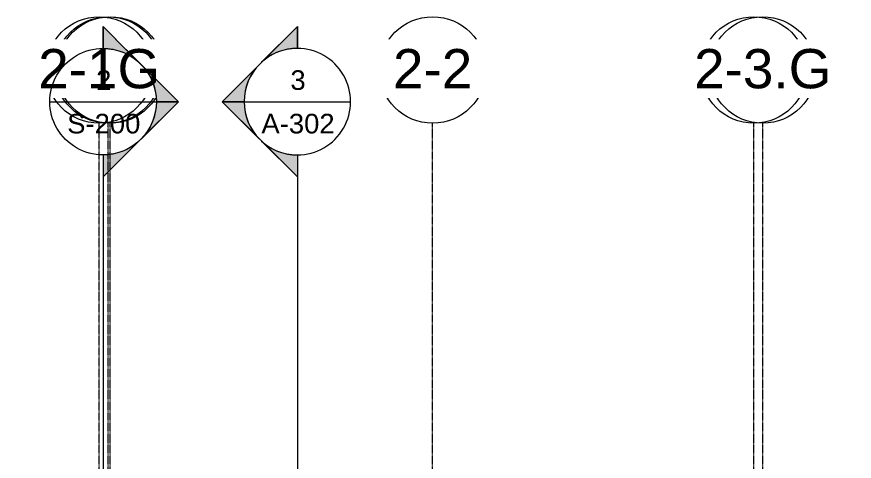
# Model space of a CAD drawing. Header units: inches. Extents: x -23034 to -8448, y -290 to 853.
# Drawn here: x -19509 to -18754, y 269 to 670 of the extents above; entities that cross this region are included whole.
import ezdxf

# ---------------------------------------------------------------- set-up
doc = ezdxf.new("R2010")
doc.units = ezdxf.units.IN
doc.header["$MEASUREMENT"] = 0
doc.linetypes.add('Grid Line 1_2_', pattern=[0.8749999999999999, 0.4999999999999999, -0.125, 0.125, -0.125])
for name, color, linetype, lineweight in [('G-ANNO-SYMB', 111, 'Continuous', 9), ('S-GRID', 1, 'Continuous', 9), ('S-GRID-IDEN', 1, 'Continuous', 9)]:
    doc.layers.add(name, color=color, linetype=linetype, lineweight=lineweight)
doc.styles.add('Arial', font='arial.ttf', dxfattribs={"height": 35.40718562874248})
doc.styles.add('Arial_1', font='arial.ttf', dxfattribs={"height": 17.70359281437124})

# ---------------------------------------------------------------- blocks, each defined once
blk = doc.blocks.new('Grid - Grid Head - Circle-14747-Section 8')
at = {"layer": 'S-GRID-IDEN'}
blk.add_circle((-23085.89022535241, 621.7647821060497), 48, dxfattribs=at)
blk = doc.blocks.new('Section - Section Head - Filled-1526-Section 8')
at = {"layer": 'G-ANNO-SYMB'}
h = blk.add_hatch(color=256, dxfattribs=at)
edge = h.paths.add_edge_path(flags=0)
edge.add_arc((-24148.83531033971, 593.1570754422744), 48.06247118192543, 89.99999999999989, 132.0783950246248, ccw=False)
edge.add_line((-24148.83531033971, 641.2195466242015), (-24148.83531033971, 661.0393264361826))
edge.add_line((-24148.83531033971, 661.0393264361826), (-24181.04422105298, 628.8304157229088))
h = blk.add_hatch(color=256, dxfattribs=at)
edge = h.paths.add_edge_path(flags=0)
edge.add_line((-24182.77643583666, 627.0982009392285), (-24216.71756133361, 593.1570754422744))
edge.add_line((-24216.71756133361, 593.1570754422744), (-24196.83531033971, 593.1570754422743))
edge.add_arc((-24148.83531033971, 593.1570754422737), 47.99999999999782, 135.0000000000001, 179.9999999999995, ccw=False)
h = blk.add_hatch(color=256, dxfattribs=at)
edge = h.paths.add_edge_path(flags=0)
edge.add_arc((-24148.83531033971, 593.1570754422742), 47.99999999999972, 180, 225.000000000001, ccw=False)
edge.add_line((-24196.83531033971, 593.1570754422744), (-24216.71756133361, 593.1570754422744))
edge.add_line((-24216.71756133361, 593.1570754422744), (-24182.77643583666, 559.2159499453201))
h = blk.add_hatch(color=256, dxfattribs=at)
edge = h.paths.add_edge_path(flags=0)
edge.add_line((-24181.04422105298, 557.4837351616395), (-24148.83531033971, 525.2748244483654))
edge.add_line((-24148.83531033971, 525.2748244483654), (-24148.83531033971, 545.0946042603465))
edge.add_arc((-24148.83531033971, 593.1570754422739), 48.06247118192778, 227.9216049753765, 270, ccw=False)
for p, q in [((-24216.71756133361, 593.1570754422744), (-24148.83531033971, 661.0393264361826)), ((-24181.04422105298, 628.8304157229088), (-24148.83531033971, 661.0393264361826)), ((-24148.83531033971, 641.1570754422742), (-24148.83531033971, 661.0393264361826)), ((-24148.83531033971, 661.0393264361826), (-24148.83531033971, 641.2195466242015)), ((-24216.71756133361, 593.1570754422744), (-24182.77643583666, 627.0982009392285)), ((-24216.71756133361, 593.1570754422744), (-24148.83531033971, 525.2748244483657)), ((-24196.83531033971, 593.1570754422743), (-24216.71756133361, 593.1570754422744)), ((-24182.77643583666, 559.2159499453201), (-24216.71756133361, 593.1570754422744)), ((-24216.71756133361, 593.1570754422744), (-24196.83531033971, 593.1570754422744)), ((-24148.83531033971, 525.2748244483654), (-24181.04422105298, 557.4837351616395)), ((-24148.83531033971, 545.1570754422742), (-24148.83531033971, 525.2748244483657)), ((-24148.83531033971, 545.0946042603465), (-24148.83531033971, 525.2748244483654))]:
    blk.add_line(p, q, dxfattribs=at)
for centre, radius, start, end in [((-24148.83531033971, 593.1570754422742), 47.99999999999989, 89.99999999999987, 269.9999999999995), ((-24148.83531033971, 593.1570754422744), 48.06247118192543, 89.9999999999996, 132.0783950246245), ((-24148.83531033971, 593.1570754422742), 47.99999999999994, 269.9999999999996, 89.99999999999993), ((-24148.83531033971, 593.1570754422737), 47.99999999999782, 134.9999999999998, 179.9999999999992), ((-24148.83531033971, 593.1570754422742), 47.99999999999972, 179.9999999999997, 225.0000000000006), ((-24148.83531033971, 593.1570754422739), 48.06247118192778, 227.9216049753762, 269.9999999999996)]:
    blk.add_arc(centre, radius, start, end, dxfattribs=at)

msp = doc.modelspace()

# ---------------------------------------------------------------- linework, layer by layer
at = {"layer": 'G-ANNO-SYMB'}
for p, q in [((-19303.62536478288, 593.1570754422739), (-19207.62536478288, 593.1570754422739)), ((-19430.70617799399, 545.1570754422745), (-19430.70617799399, -54.81696767603199)), ((-19255.62536478289, 545.1570754422744), (-19255.62536478289, -79.66080684492748))]:
    msp.add_line(p, q, dxfattribs=at)
at = {"layer": 'S-GRID', "linetype": 'Grid Line 1_2_'}
for p, q in [((-19434.19863032023, -131.9999999999999), (-19434.19863032023, 573.7647821060501)), ((-19434.19863032023, -131.9999999999999), (-19434.19863032023, 573.7647821060501)), ((-19426.19863032022, -131.9999999999999), (-19426.19863032022, 573.7647821060501)), ((-19424.19863032022, -131.9999999999999), (-19424.19863032022, 573.7647821060501)), ((-19133.69863032022, -131.9999999999999), (-19133.69863032022, 573.7647821060501)), ((-19133.69863032022, -131.9999999999999), (-19133.69863032022, 573.7647821060501)), ((-18844.19863032022, -131.9999999999999), (-18844.19863032022, 573.7647821060501)), ((-18844.19863032022, -131.9999999999999), (-18844.19863032022, 573.7647821060501)), ((-18836.19863032022, -131.9999999999999), (-18836.19863032022, 573.7647821060501))]:
    msp.add_line(p, q, dxfattribs=at)

# ---------------------------------------------------------------- block references
at = {"layer": 'G-ANNO-SYMB'}
msp.add_blockref('Section - Section Head - Filled-1526-Section 8', (4893.209945556838, 0), dxfattribs=at)
at = {"layer": 'S-GRID-IDEN'}
for p in [(3651.691595032216, 0), (3952.191595032215, 0), (4241.69159503222, 0)]:
    msp.add_blockref('Grid - Grid Head - Circle-14747-Section 8', p, dxfattribs=at)

# ---------------------------------------------------------------- texts
at = {"layer": 'G-ANNO-SYMB', "char_height": 17.70359281437124, "attachment_point": 2, "line_spacing_factor": 0.9385317878468563, "style": 'Arial_1'}
for s, insert, width in [('3', (-19255.010624821, 621.4953245809785), 16.41599999999998), ('S-200', (-19430.0914380321, 582.2228362023131), 78.62399999999991), ('A-302', (-19255.010624821, 582.2228362023129), 78.62399999999991)]:
    msp.add_mtext(s, dxfattribs=dict(at, insert=insert, width=width))

# ---------------------------------------------------------------- next in the draw order: texts
at = {"layer": 'S-GRID-IDEN', "char_height": 35.40718562874248, "attachment_point": 2, "line_spacing_factor": 0.9385317878468563, "style": 'Arial', "bg_fill": 3, "box_fill_scale": 1.25, "bg_fill_color": 0, "bg_fill_transparency": 0}
for s, insert, width in [('1-1G', (-19434.20785762228, 640.6385190159152), 130.8959999999998), ('1-2', (-19133.70785762228, 640.6385190159152), 85.10399999999991), ('1-3', (-18844.20785762227, 640.6385190159152), 85.10399999999991)]:
    msp.add_mtext(s, dxfattribs=dict(at, insert=insert, width=width))

# ---------------------------------------------------------------- next in the draw order: block references
at = {"layer": 'S-GRID-IDEN'}
for p in [(3659.691595032215, 0), (3952.191595032215, 0), (4241.69159503222, 0)]:
    msp.add_blockref('Grid - Grid Head - Circle-14747-Section 8', p, dxfattribs=at)

# ---------------------------------------------------------------- next in the draw order: texts
at = {"layer": 'S-GRID-IDEN', "char_height": 35.40718562874248, "width": 85.10399999999991, "attachment_point": 2, "line_spacing_factor": 0.9385317878468563, "style": 'Arial', "bg_fill": 3, "box_fill_scale": 1.25, "bg_fill_color": 0, "bg_fill_transparency": 0}
for s, insert in [('2-1', (-19426.20785762228, 640.6385190159152)), ('2-2', (-19133.70785762228, 640.6385190159152)), ('2-3', (-18844.20785762227, 640.6385190159152))]:
    msp.add_mtext(s, dxfattribs=dict(at, insert=insert))

# ---------------------------------------------------------------- next in the draw order: block references
at = {"layer": 'S-GRID-IDEN'}
for p in [(3661.691595032218, 0), (4249.691595032218, 0)]:
    msp.add_blockref('Grid - Grid Head - Circle-14747-Section 8', p, dxfattribs=at)

# ---------------------------------------------------------------- next in the draw order: texts
at = {"layer": 'S-GRID-IDEN', "char_height": 35.40718562874248, "width": 147.3119999999998, "attachment_point": 2, "line_spacing_factor": 0.9385317878468563, "style": 'Arial', "bg_fill": 3, "box_fill_scale": 1.25, "bg_fill_color": 0, "bg_fill_transparency": 0}
for s, insert in [('1-1.G', (-19424.20785762227, 640.6385190159152)), ('2-3.G', (-18836.20785762227, 640.6385190159152))]:
    msp.add_mtext(s, dxfattribs=dict(at, insert=insert))

# ---------------------------------------------------------------- next in the draw order: block references
at = {"layer": 'S-GRID-IDEN'}
msp.add_blockref('Grid - Grid Head - Circle-14747-Section 8', (3651.691595032216, 0), dxfattribs=at)

# ---------------------------------------------------------------- next in the draw order: texts
at = {"layer": 'S-GRID-IDEN', "insert": (-19434.20785762228, 640.6385190159152), "char_height": 35.40718562874248, "width": 130.8959999999998, "attachment_point": 2, "line_spacing_factor": 0.9385317878468563, "style": 'Arial', "bg_fill": 3, "box_fill_scale": 1.25, "bg_fill_color": 0, "bg_fill_transparency": 0}
msp.add_mtext('2-1G', dxfattribs=at)

# ---------------------------------------------------------------- next in the draw order: linework, layer by layer
at = {"layer": 'G-ANNO-SYMB'}
msp.add_line((-19478.70617799398, 593.157075442274), (-19382.70617799398, 593.157075442274), dxfattribs=at)

# ---------------------------------------------------------------- next in the draw order: block references
at = {"layer": 'G-ANNO-SYMB', "extrusion": (0, 0, -1)}
msp.add_blockref('Section - Section Head - Filled-1526-Section 8', (43579.5414883337, 0), dxfattribs=at)

# ---------------------------------------------------------------- next in the draw order: texts
at = {"layer": 'G-ANNO-SYMB', "insert": (-19430.0914380321, 621.4953245809787), "char_height": 17.70359281437124, "width": 16.41599999999998, "attachment_point": 2, "line_spacing_factor": 0.9385317878468563, "style": 'Arial_1'}
msp.add_mtext('2', dxfattribs=at)

doc.saveas('drawing.dxf')
